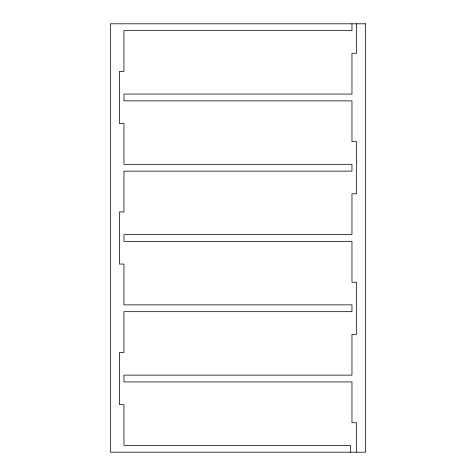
<?xml version="1.0" encoding="UTF-8"?>
<svg xmlns="http://www.w3.org/2000/svg" width="476" height="476" viewBox="0 0 476 476"><rect width="100%" height="100%" fill="white"/><g stroke="black" fill="none" stroke-linecap="round" stroke-linejoin="round"><path stroke-width="0.71" d="M356.5 23.8L356.5 53.264L351.966 53.264L351.966 94.069L123.944 94.069L123.944 100.864L351.966 100.864L351.966 141.669L356.5 141.669L356.5 193.797L351.966 193.797L351.966 234.603L123.944 234.603L123.944 241.397L351.966 241.397L351.966 282.203L356.5 282.203L356.5 334.33L351.966 334.33L351.966 375.136L123.944 375.136L123.944 381.93L351.966 381.93L351.966 422.736L356.5 422.736L356.5 452.2M351.966 23.8L351.966 30.601L123.944 30.601L123.944 71.4L119.411 71.4L119.411 123.534L123.944 123.534L123.944 164.333L351.966 164.333L351.966 171.134L123.944 171.134L123.944 211.933L119.411 211.933L119.411 264.067L123.944 264.067L123.944 304.866L351.966 304.866L351.966 311.667L123.944 311.667L123.944 352.466L119.411 352.466L119.411 404.6L123.944 404.6L123.944 445.399L350.61 445.399L350.61 452.2M365.568 23.8L110.432 23.8L110.432 452.2L365.568 452.2L365.568 23.8"/></g></svg>
